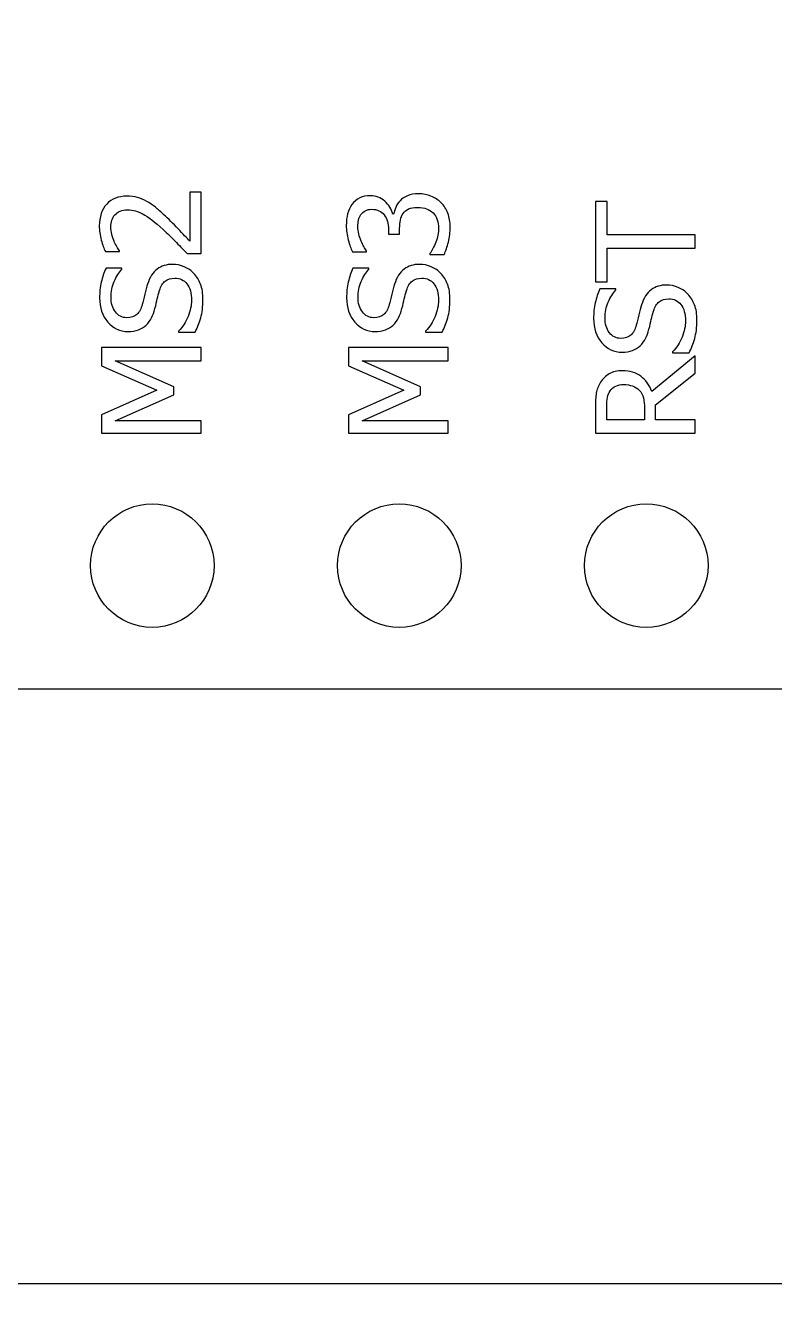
# Model space of a CAD drawing. Extents: x -1020 to 856, y -646 to 1108.
# Drawn here: x 543.65 to 551.35, y 678.69 to 691.93 of the extents above; entities that cross this region are included whole.
import ezdxf

# ---------------------------------------------------------------- set-up
doc = ezdxf.new("R2010")
doc.units = 0
doc.header["$MEASUREMENT"] = 0
doc.layers.add('LAYER_1', color=7, linetype='CONTINUOUS')

msp = doc.modelspace()

# ---------------------------------------------------------------- linework, layer by layer
at = {"layer": 'LAYER_1', "color": 250}
for points, knots in [([(581.5, 670), (581.5, 670), (581.5, 793), (581.5, 793), (581.5, 793), (581.5, 795.761), (579.261, 798), (576.5, 798), (576.5, 798), (576.5, 798), (333.5, 798), (333.5, 798), (333.5, 798), (330.739, 798), (328.5, 795.761), (328.5, 793), (328.5, 793), (328.5, 793), (328.5, 670), (328.5, 670), (328.5, 670), (328.5, 667.239), (330.739, 665), (333.5, 665), (333.5, 665), (333.5, 665), (576.5, 665), (576.5, 665), (576.5, 665), (579.261, 665), (581.5, 667.239), (581.5, 670)], [0, 0, 0, 0, 0.125, 0.125, 0.125, 0.125, 0.25, 0.25, 0.25, 0.25, 0.375, 0.375, 0.375, 0.375, 0.5, 0.5, 0.5, 0.5, 0.625, 0.625, 0.625, 0.625, 0.75, 0.75, 0.75, 0.75, 0.875, 0.875, 0.875, 0.875, 1, 1, 1, 1]), ([(566, 679), (566, 679), (456, 679), (456, 679), (456, 679), (453.2391, 679), (451, 681.2391), (451, 684), (451, 684), (451, 684), (451, 739), (451, 739), (451, 739), (451, 741.7609), (453.2391, 744), (456, 744), (456, 744), (456, 744), (566, 744), (566, 744), (566, 744), (568.7609, 744), (571, 741.7609), (571, 739), (571, 739), (571, 739), (571, 684), (571, 684), (571, 684), (571, 681.2391), (568.7609, 679), (566, 679)], [0, 0, 0, 0, 0.125, 0.125, 0.125, 0.125, 0.25, 0.25, 0.25, 0.25, 0.375, 0.375, 0.375, 0.375, 0.5, 0.5, 0.5, 0.5, 0.625, 0.625, 0.625, 0.625, 0.75, 0.75, 0.75, 0.75, 0.875, 0.875, 0.875, 0.875, 1, 1, 1, 1]), ([(523.2198, 702.89), (523.2198, 702.89), (523.2198, 685.11), (523.2198, 685.11), (523.2198, 685.11), (523.2198, 685.11), (558.7798, 685.11), (558.7798, 685.11), (558.7798, 685.11), (558.7798, 685.11), (558.7798, 702.89), (558.7798, 702.89), (558.7798, 702.89), (558.7798, 702.89), (523.2198, 702.89), (523.2198, 702.89)], [0, 0, 0, 0, 0.25, 0.25, 0.25, 0.25, 0.5, 0.5, 0.5, 0.5, 0.75, 0.75, 0.75, 0.75, 1, 1, 1, 1]), ([(545.4573, 690.2203), (545.4573, 690.2203), (545.4573, 689.5869), (545.4573, 689.5869), (545.4573, 689.5869), (545.4573, 689.5869), (545.3134, 689.5869), (545.3134, 689.5869), (545.3134, 689.5869), (545.2701, 689.6323), (545.2287, 689.6754), (545.1892, 689.7158), (545.1892, 689.7158), (545.1497, 689.7563), (545.1088, 689.7958), (545.066, 689.8343), (545.066, 689.8343), (544.9801, 689.9124), (544.9112, 689.9656), (544.8597, 689.994), (544.8597, 689.994), (544.808, 690.0225), (544.7546, 690.0368), (544.6995, 690.0368), (544.6995, 690.0368), (544.6708, 690.0368), (544.6459, 690.0324), (544.6243, 690.0234), (544.6243, 690.0234), (544.6026, 690.0145), (544.5848, 690.0023), (544.5707, 689.9865), (544.5707, 689.9865), (544.5568, 689.9705), (544.5464, 689.9519), (544.5396, 689.9308), (544.5396, 689.9308), (544.5328, 689.9096), (544.5293, 689.8863), (544.5293, 689.8611), (544.5293, 689.8611), (544.5293, 689.8369), (544.5323, 689.8122), (544.5387, 689.7871), (544.5387, 689.7871), (544.5448, 689.7621), (544.5525, 689.7381), (544.5617, 689.7151), (544.5617, 689.7151), (544.5695, 689.6958), (544.5789, 689.6772), (544.5899, 689.6594), (544.5899, 689.6594), (544.601, 689.6415), (544.6104, 689.6269), (544.6182, 689.6159), (544.6182, 689.6159), (544.6182, 689.6159), (544.6182, 689.6083), (544.6182, 689.6083), (544.6182, 689.6083), (544.6182, 689.6083), (544.4721, 689.6083), (544.4721, 689.6083), (544.4721, 689.6083), (544.4578, 689.6368), (544.4439, 689.6765), (544.4303, 689.7271), (544.4303, 689.7271), (544.4168, 689.7779), (544.41, 689.8261), (544.41, 689.8715), (544.41, 689.8715), (544.41, 689.967), (544.4354, 690.042), (544.4862, 690.0961), (544.4862, 690.0961), (544.537, 690.1504), (544.6057, 690.1775), (544.6925, 690.1775), (544.6925, 690.1775), (544.7325, 690.1775), (544.7694, 690.1728), (544.8035, 690.1634), (544.8035, 690.1634), (544.8374, 690.154), (544.8689, 690.141), (544.8978, 690.1243), (544.8978, 690.1243), (544.9277, 690.1074), (544.9573, 690.0869), (544.9867, 690.0632), (544.9867, 690.0632), (545.0161, 690.0392), (545.045, 690.014), (545.0735, 689.9872), (545.0735, 689.9872), (545.1203, 689.9442), (545.169, 689.896), (545.2195, 689.8428), (545.2195, 689.8428), (545.2701, 689.7899), (545.3101, 689.7476), (545.3395, 689.7158), (545.3395, 689.7158), (545.3395, 689.7158), (545.3395, 690.2203), (545.3395, 690.2203), (545.3395, 690.2203), (545.3395, 690.2203), (545.4573, 690.2203), (545.4573, 690.2203)], [0, 0, 0, 0, 0.0357143, 0.0357143, 0.0357143, 0.0357143, 0.0714286, 0.0714286, 0.0714286, 0.0714286, 0.1071429, 0.1071429, 0.1071429, 0.1071429, 0.1428571, 0.1428571, 0.1428571, 0.1428571, 0.1785714, 0.1785714, 0.1785714, 0.1785714, 0.2142857, 0.2142857, 0.2142857, 0.2142857, 0.25, 0.25, 0.25, 0.25, 0.2857143, 0.2857143, 0.2857143, 0.2857143, 0.3214286, 0.3214286, 0.3214286, 0.3214286, 0.3571429, 0.3571429, 0.3571429, 0.3571429, 0.3928571, 0.3928571, 0.3928571, 0.3928571, 0.4285714, 0.4285714, 0.4285714, 0.4285714, 0.4642857, 0.4642857, 0.4642857, 0.4642857, 0.5, 0.5, 0.5, 0.5, 0.5357143, 0.5357143, 0.5357143, 0.5357143, 0.5714286, 0.5714286, 0.5714286, 0.5714286, 0.6071429, 0.6071429, 0.6071429, 0.6071429, 0.6428571, 0.6428571, 0.6428571, 0.6428571, 0.6785714, 0.6785714, 0.6785714, 0.6785714, 0.7142857, 0.7142857, 0.7142857, 0.7142857, 0.75, 0.75, 0.75, 0.75, 0.7857143, 0.7857143, 0.7857143, 0.7857143, 0.8214286, 0.8214286, 0.8214286, 0.8214286, 0.8571429, 0.8571429, 0.8571429, 0.8571429, 0.8928571, 0.8928571, 0.8928571, 0.8928571, 0.9285714, 0.9285714, 0.9285714, 0.9285714, 0.9642857, 0.9642857, 0.9642857, 0.9642857, 1, 1, 1, 1]), ([(547.0693, 689.8637), (547.0693, 689.839), (547.0723, 689.8143), (547.0782, 689.7894), (547.0782, 689.7894), (547.0843, 689.7647), (547.0921, 689.7403), (547.1017, 689.7165), (547.1017, 689.7165), (547.1109, 689.6944), (547.1205, 689.6751), (547.1306, 689.6589), (547.1306, 689.6589), (547.1408, 689.6427), (547.1502, 689.6281), (547.1589, 689.6151), (547.1589, 689.6151), (547.1589, 689.6151), (547.1589, 689.6069), (547.1589, 689.6069), (547.1589, 689.6069), (547.1589, 689.6069), (547.0135, 689.6069), (547.0135, 689.6069), (547.0135, 689.6069), (546.9973, 689.6368), (546.9827, 689.6772), (546.9698, 689.7285), (546.9698, 689.7285), (546.9566, 689.7798), (546.95, 689.8285), (546.95, 689.875), (546.95, 689.875), (546.95, 689.9214), (546.9547, 689.9618), (546.9641, 689.9966), (546.9641, 689.9966), (546.9735, 690.0312), (546.9881, 690.0625), (547.0079, 690.0905), (547.0079, 690.0905), (547.03, 690.1208), (547.0566, 690.1436), (547.0878, 690.1591), (547.0878, 690.1591), (547.1191, 690.1744), (547.1556, 690.1822), (547.1974, 690.1822), (547.1974, 690.1822), (547.2539, 690.1822), (547.3035, 690.1636), (547.3463, 690.1264), (547.3463, 690.1264), (547.3889, 690.0893), (547.4162, 690.0446), (547.4275, 689.9928), (547.4275, 689.9928), (547.4275, 689.9928), (547.4371, 689.9928), (547.4371, 689.9928), (547.4371, 689.9928), (547.4413, 690.0143), (547.4484, 690.0373), (547.4585, 690.062), (547.4585, 690.062), (547.4686, 690.0865), (547.4837, 690.1095), (547.5034, 690.1304), (547.5034, 690.1304), (547.5232, 690.1516), (547.5486, 690.1688), (547.5794, 690.1822), (547.5794, 690.1822), (547.6104, 690.1956), (547.6483, 690.2022), (547.6927, 690.2022), (547.6927, 690.2022), (547.7393, 690.2022), (547.7819, 690.1942), (547.8207, 690.1784), (547.8207, 690.1784), (547.8595, 690.1627), (547.8938, 690.1401), (547.9237, 690.1111), (547.9237, 690.1111), (547.955, 690.0813), (547.9785, 690.0453), (547.9945, 690.003), (547.9945, 690.003), (548.0107, 689.9609), (548.0187, 689.9129), (548.0187, 689.859), (548.0187, 689.859), (548.0187, 689.8078), (548.0126, 689.7567), (548.0001, 689.7062), (548.0001, 689.7062), (547.9877, 689.6556), (547.9728, 689.613), (547.9552, 689.5787), (547.9552, 689.5787), (547.9552, 689.5787), (547.8099, 689.5787), (547.8099, 689.5787), (547.8099, 689.5787), (547.8099, 689.5787), (547.8099, 689.5883), (547.8099, 689.5883), (547.8099, 689.5883), (547.831, 689.6173), (547.8513, 689.6561), (547.8705, 689.7048), (547.8705, 689.7048), (547.8898, 689.7534), (547.8995, 689.8021), (547.8995, 689.8508), (547.8995, 689.8508), (547.8995, 689.8788), (547.895, 689.907), (547.8861, 689.9352), (547.8861, 689.9352), (547.8771, 689.9635), (547.8625, 689.987), (547.8423, 690.0058), (547.8423, 690.0058), (547.8221, 690.0241), (547.7997, 690.038), (547.7755, 690.0476), (547.7755, 690.0476), (547.7511, 690.0573), (547.7203, 690.0622), (547.6831, 690.0622), (547.6831, 690.0622), (547.6459, 690.0622), (547.6154, 690.0568), (547.5914, 690.046), (547.5914, 690.046), (547.5676, 690.0352), (547.5488, 690.0201), (547.5349, 690.0008), (547.5349, 690.0008), (547.5213, 689.9818), (547.5116, 689.9587), (547.5065, 689.9324), (547.5065, 689.9324), (547.5011, 689.9061), (547.4985, 689.8776), (547.4985, 689.8468), (547.4985, 689.8468), (547.4985, 689.8468), (547.4985, 689.7882), (547.4985, 689.7882), (547.4985, 689.7882), (547.4985, 689.7882), (547.3842, 689.7882), (547.3842, 689.7882), (547.3842, 689.7882), (547.3842, 689.7882), (547.3842, 689.8336), (547.3842, 689.8336), (547.3842, 689.8336), (547.3842, 689.8957), (547.3694, 689.946), (547.34, 689.9849), (547.34, 689.9849), (547.3106, 690.0237), (547.268, 690.0429), (547.212, 690.0429), (547.212, 690.0429), (547.1862, 690.0429), (547.164, 690.038), (547.1455, 690.0279), (547.1455, 690.0279), (547.1269, 690.0178), (547.1121, 690.0048), (547.101, 689.9893), (547.101, 689.9893), (547.089, 689.9717), (547.0808, 689.9524), (547.0761, 689.9315), (547.0761, 689.9315), (547.0716, 689.9103), (547.0693, 689.8877), (547.0693, 689.8637)], [0, 0, 0, 0, 0.0217391, 0.0217391, 0.0217391, 0.0217391, 0.0434783, 0.0434783, 0.0434783, 0.0434783, 0.0652174, 0.0652174, 0.0652174, 0.0652174, 0.0869565, 0.0869565, 0.0869565, 0.0869565, 0.1086957, 0.1086957, 0.1086957, 0.1086957, 0.1304348, 0.1304348, 0.1304348, 0.1304348, 0.1521739, 0.1521739, 0.1521739, 0.1521739, 0.173913, 0.173913, 0.173913, 0.173913, 0.1956522, 0.1956522, 0.1956522, 0.1956522, 0.2173913, 0.2173913, 0.2173913, 0.2173913, 0.2391304, 0.2391304, 0.2391304, 0.2391304, 0.2608696, 0.2608696, 0.2608696, 0.2608696, 0.2826087, 0.2826087, 0.2826087, 0.2826087, 0.3043478, 0.3043478, 0.3043478, 0.3043478, 0.326087, 0.326087, 0.326087, 0.326087, 0.3478261, 0.3478261, 0.3478261, 0.3478261, 0.3695652, 0.3695652, 0.3695652, 0.3695652, 0.3913043, 0.3913043, 0.3913043, 0.3913043, 0.4130435, 0.4130435, 0.4130435, 0.4130435, 0.4347826, 0.4347826, 0.4347826, 0.4347826, 0.4565217, 0.4565217, 0.4565217, 0.4565217, 0.4782609, 0.4782609, 0.4782609, 0.4782609, 0.5, 0.5, 0.5, 0.5, 0.5217391, 0.5217391, 0.5217391, 0.5217391, 0.5434783, 0.5434783, 0.5434783, 0.5434783, 0.5652174, 0.5652174, 0.5652174, 0.5652174, 0.5869565, 0.5869565, 0.5869565, 0.5869565, 0.6086957, 0.6086957, 0.6086957, 0.6086957, 0.6304348, 0.6304348, 0.6304348, 0.6304348, 0.6521739, 0.6521739, 0.6521739, 0.6521739, 0.673913, 0.673913, 0.673913, 0.673913, 0.6956522, 0.6956522, 0.6956522, 0.6956522, 0.7173913, 0.7173913, 0.7173913, 0.7173913, 0.7391304, 0.7391304, 0.7391304, 0.7391304, 0.7608696, 0.7608696, 0.7608696, 0.7608696, 0.7826087, 0.7826087, 0.7826087, 0.7826087, 0.8043478, 0.8043478, 0.8043478, 0.8043478, 0.826087, 0.826087, 0.826087, 0.826087, 0.8478261, 0.8478261, 0.8478261, 0.8478261, 0.8695652, 0.8695652, 0.8695652, 0.8695652, 0.8913043, 0.8913043, 0.8913043, 0.8913043, 0.9130435, 0.9130435, 0.9130435, 0.9130435, 0.9347826, 0.9347826, 0.9347826, 0.9347826, 0.9565217, 0.9565217, 0.9565217, 0.9565217, 0.9782609, 0.9782609, 0.9782609, 0.9782609, 1, 1, 1, 1]), ([(550.5373, 689.6431), (550.5373, 689.6431), (549.6328, 689.6431), (549.6328, 689.6431), (549.6328, 689.6431), (549.6328, 689.6431), (549.6328, 689.2986), (549.6328, 689.2986), (549.6328, 689.2986), (549.6328, 689.2986), (549.5114, 689.2986), (549.5114, 689.2986), (549.5114, 689.2986), (549.5114, 689.2986), (549.5114, 690.1241), (549.5114, 690.1241), (549.5114, 690.1241), (549.5114, 690.1241), (549.6328, 690.1241), (549.6328, 690.1241), (549.6328, 690.1241), (549.6328, 690.1241), (549.6328, 689.7795), (549.6328, 689.7795), (549.6328, 689.7795), (549.6328, 689.7795), (550.5373, 689.7795), (550.5373, 689.7795), (550.5373, 689.7795), (550.5373, 689.7795), (550.5373, 689.6431), (550.5373, 689.6431)], [0, 0, 0, 0, 0.125, 0.125, 0.125, 0.125, 0.25, 0.25, 0.25, 0.25, 0.375, 0.375, 0.375, 0.375, 0.5, 0.5, 0.5, 0.5, 0.625, 0.625, 0.625, 0.625, 0.75, 0.75, 0.75, 0.75, 0.875, 0.875, 0.875, 0.875, 1, 1, 1, 1]), ([(545.4759, 689.1159), (545.4759, 689.0413), (545.4681, 688.9781), (545.4528, 688.9261), (545.4528, 688.9261), (545.4373, 688.8739), (545.4185, 688.8247), (545.3959, 688.7789), (545.3959, 688.7789), (545.3959, 688.7789), (545.2252, 688.7789), (545.2252, 688.7789), (545.2252, 688.7789), (545.2252, 688.7789), (545.2252, 688.7885), (545.2252, 688.7885), (545.2252, 688.7885), (545.2675, 688.8334), (545.3002, 688.8844), (545.3232, 688.9414), (545.3232, 688.9414), (545.3465, 688.9983), (545.3581, 689.0533), (545.3581, 689.106), (545.3581, 689.106), (545.3581, 689.1815), (545.3423, 689.2384), (545.3108, 689.277), (545.3108, 689.277), (545.2795, 689.3155), (545.2379, 689.3348), (545.1866, 689.3348), (545.1866, 689.3348), (545.1457, 689.3348), (545.1123, 689.3247), (545.0867, 689.3045), (545.0867, 689.3045), (545.061, 689.2843), (545.042, 689.2523), (545.0295, 689.2081), (545.0295, 689.2081), (545.0203, 689.1763), (545.0126, 689.1474), (545.0067, 689.1213), (545.0067, 689.1213), (545.0008, 689.0952), (544.9928, 689.0622), (544.9827, 689.0227), (544.9827, 689.0227), (544.9735, 688.9875), (544.9618, 688.9557), (544.9474, 688.9277), (544.9474, 688.9277), (544.9333, 688.8997), (544.9147, 688.8748), (544.8917, 688.8532), (544.8917, 688.8532), (544.8691, 688.832), (544.8425, 688.8158), (544.8122, 688.804), (544.8122, 688.804), (544.7816, 688.7923), (544.7463, 688.7864), (544.7064, 688.7864), (544.7064, 688.7864), (544.6231, 688.7864), (544.5535, 688.8188), (544.4973, 688.8835), (544.4973, 688.8835), (544.4411, 688.9484), (544.4129, 689.031), (544.4129, 689.1316), (544.4129, 689.1316), (544.4129, 689.189), (544.4185, 689.2433), (544.43, 689.2946), (544.43, 689.2946), (544.4415, 689.3459), (544.4578, 689.3932), (544.4789, 689.4369), (544.4789, 689.4369), (544.4789, 689.4369), (544.6424, 689.4369), (544.6424, 689.4369), (544.6424, 689.4369), (544.6424, 689.4369), (544.6424, 689.4265), (544.6424, 689.4265), (544.6424, 689.4265), (544.6125, 689.3939), (544.5864, 689.3522), (544.5641, 689.3012), (544.5641, 689.3012), (544.5417, 689.2502), (544.5307, 689.1968), (544.5307, 689.1406), (544.5307, 689.1406), (544.5307, 689.0773), (544.5455, 689.026), (544.5751, 688.987), (544.5751, 688.987), (544.6048, 688.9479), (544.6436, 688.9284), (544.6918, 688.9284), (544.6918, 688.9284), (544.7355, 688.9284), (544.7701, 688.94), (544.796, 688.9628), (544.796, 688.9628), (544.8216, 688.9858), (544.8404, 689.0192), (544.8524, 689.0627), (544.8524, 689.0627), (544.8602, 689.0916), (544.8691, 689.1269), (544.879, 689.1688), (544.879, 689.1688), (544.8889, 689.2106), (544.8978, 689.2452), (544.906, 689.273), (544.906, 689.273), (544.9277, 689.3438), (544.9604, 689.3953), (545.0039, 689.428), (545.0039, 689.428), (545.0476, 689.4606), (545.1012, 689.4769), (545.1652, 689.4769), (545.1652, 689.4769), (545.2052, 689.4769), (545.2447, 689.4686), (545.2837, 689.4524), (545.2837, 689.4524), (545.3228, 689.4362), (545.3557, 689.4131), (545.383, 689.3837), (545.383, 689.3837), (545.4126, 689.3508), (545.4357, 689.3134), (545.4517, 689.2718), (545.4517, 689.2718), (545.4679, 689.2304), (545.4759, 689.1782), (545.4759, 689.1159)], [0, 0, 0, 0, 0.0277778, 0.0277778, 0.0277778, 0.0277778, 0.0555556, 0.0555556, 0.0555556, 0.0555556, 0.0833333, 0.0833333, 0.0833333, 0.0833333, 0.1111111, 0.1111111, 0.1111111, 0.1111111, 0.1388889, 0.1388889, 0.1388889, 0.1388889, 0.1666667, 0.1666667, 0.1666667, 0.1666667, 0.1944444, 0.1944444, 0.1944444, 0.1944444, 0.2222222, 0.2222222, 0.2222222, 0.2222222, 0.25, 0.25, 0.25, 0.25, 0.2777778, 0.2777778, 0.2777778, 0.2777778, 0.3055556, 0.3055556, 0.3055556, 0.3055556, 0.3333333, 0.3333333, 0.3333333, 0.3333333, 0.3611111, 0.3611111, 0.3611111, 0.3611111, 0.3888889, 0.3888889, 0.3888889, 0.3888889, 0.4166667, 0.4166667, 0.4166667, 0.4166667, 0.4444444, 0.4444444, 0.4444444, 0.4444444, 0.4722222, 0.4722222, 0.4722222, 0.4722222, 0.5, 0.5, 0.5, 0.5, 0.5277778, 0.5277778, 0.5277778, 0.5277778, 0.5555556, 0.5555556, 0.5555556, 0.5555556, 0.5833333, 0.5833333, 0.5833333, 0.5833333, 0.6111111, 0.6111111, 0.6111111, 0.6111111, 0.6388889, 0.6388889, 0.6388889, 0.6388889, 0.6666667, 0.6666667, 0.6666667, 0.6666667, 0.6944444, 0.6944444, 0.6944444, 0.6944444, 0.7222222, 0.7222222, 0.7222222, 0.7222222, 0.75, 0.75, 0.75, 0.75, 0.7777778, 0.7777778, 0.7777778, 0.7777778, 0.8055556, 0.8055556, 0.8055556, 0.8055556, 0.8333333, 0.8333333, 0.8333333, 0.8333333, 0.8611111, 0.8611111, 0.8611111, 0.8611111, 0.8888889, 0.8888889, 0.8888889, 0.8888889, 0.9166667, 0.9166667, 0.9166667, 0.9166667, 0.9444444, 0.9444444, 0.9444444, 0.9444444, 0.9722222, 0.9722222, 0.9722222, 0.9722222, 1, 1, 1, 1]), ([(548.0159, 689.1159), (548.0159, 689.0413), (548.0081, 688.9781), (547.9928, 688.9261), (547.9928, 688.9261), (547.9773, 688.8739), (547.9585, 688.8247), (547.9359, 688.7789), (547.9359, 688.7789), (547.9359, 688.7789), (547.7652, 688.7789), (547.7652, 688.7789), (547.7652, 688.7789), (547.7652, 688.7789), (547.7652, 688.7885), (547.7652, 688.7885), (547.7652, 688.7885), (547.8075, 688.8334), (547.8402, 688.8844), (547.8632, 688.9414), (547.8632, 688.9414), (547.8865, 688.9983), (547.8981, 689.0533), (547.8981, 689.106), (547.8981, 689.106), (547.8981, 689.1815), (547.8823, 689.2384), (547.8508, 689.277), (547.8508, 689.277), (547.8195, 689.3155), (547.7779, 689.3348), (547.7266, 689.3348), (547.7266, 689.3348), (547.6857, 689.3348), (547.6523, 689.3247), (547.6267, 689.3045), (547.6267, 689.3045), (547.601, 689.2843), (547.582, 689.2523), (547.5695, 689.2081), (547.5695, 689.2081), (547.5603, 689.1763), (547.5526, 689.1474), (547.5467, 689.1213), (547.5467, 689.1213), (547.5408, 689.0952), (547.5328, 689.0622), (547.5227, 689.0227), (547.5227, 689.0227), (547.5135, 688.9875), (547.5018, 688.9557), (547.4874, 688.9277), (547.4874, 688.9277), (547.4733, 688.8997), (547.4547, 688.8748), (547.4317, 688.8532), (547.4317, 688.8532), (547.4091, 688.832), (547.3825, 688.8158), (547.3522, 688.804), (547.3522, 688.804), (547.3216, 688.7923), (547.2863, 688.7864), (547.2464, 688.7864), (547.2464, 688.7864), (547.1631, 688.7864), (547.0935, 688.8188), (547.0373, 688.8835), (547.0373, 688.8835), (546.9811, 688.9484), (546.9529, 689.031), (546.9529, 689.1316), (546.9529, 689.1316), (546.9529, 689.189), (546.9585, 689.2433), (546.97, 689.2946), (546.97, 689.2946), (546.9815, 689.3459), (546.9978, 689.3932), (547.0189, 689.4369), (547.0189, 689.4369), (547.0189, 689.4369), (547.1824, 689.4369), (547.1824, 689.4369), (547.1824, 689.4369), (547.1824, 689.4369), (547.1824, 689.4265), (547.1824, 689.4265), (547.1824, 689.4265), (547.1525, 689.3939), (547.1264, 689.3522), (547.1041, 689.3012), (547.1041, 689.3012), (547.0817, 689.2502), (547.0707, 689.1968), (547.0707, 689.1406), (547.0707, 689.1406), (547.0707, 689.0773), (547.0855, 689.026), (547.1151, 688.987), (547.1151, 688.987), (547.1448, 688.9479), (547.1836, 688.9284), (547.2318, 688.9284), (547.2318, 688.9284), (547.2755, 688.9284), (547.3101, 688.94), (547.336, 688.9628), (547.336, 688.9628), (547.3616, 688.9858), (547.3804, 689.0192), (547.3924, 689.0627), (547.3924, 689.0627), (547.4002, 689.0916), (547.4091, 689.1269), (547.419, 689.1688), (547.419, 689.1688), (547.4289, 689.2106), (547.4378, 689.2452), (547.446, 689.273), (547.446, 689.273), (547.4677, 689.3438), (547.5004, 689.3953), (547.5439, 689.428), (547.5439, 689.428), (547.5876, 689.4606), (547.6412, 689.4769), (547.7052, 689.4769), (547.7052, 689.4769), (547.7452, 689.4769), (547.7847, 689.4686), (547.8237, 689.4524), (547.8237, 689.4524), (547.8628, 689.4362), (547.8957, 689.4131), (547.923, 689.3837), (547.923, 689.3837), (547.9526, 689.3508), (547.9757, 689.3134), (547.9917, 689.2718), (547.9917, 689.2718), (548.0079, 689.2304), (548.0159, 689.1782), (548.0159, 689.1159)], [0, 0, 0, 0, 0.0277778, 0.0277778, 0.0277778, 0.0277778, 0.0555556, 0.0555556, 0.0555556, 0.0555556, 0.0833333, 0.0833333, 0.0833333, 0.0833333, 0.1111111, 0.1111111, 0.1111111, 0.1111111, 0.1388889, 0.1388889, 0.1388889, 0.1388889, 0.1666667, 0.1666667, 0.1666667, 0.1666667, 0.1944444, 0.1944444, 0.1944444, 0.1944444, 0.2222222, 0.2222222, 0.2222222, 0.2222222, 0.25, 0.25, 0.25, 0.25, 0.2777778, 0.2777778, 0.2777778, 0.2777778, 0.3055556, 0.3055556, 0.3055556, 0.3055556, 0.3333333, 0.3333333, 0.3333333, 0.3333333, 0.3611111, 0.3611111, 0.3611111, 0.3611111, 0.3888889, 0.3888889, 0.3888889, 0.3888889, 0.4166667, 0.4166667, 0.4166667, 0.4166667, 0.4444444, 0.4444444, 0.4444444, 0.4444444, 0.4722222, 0.4722222, 0.4722222, 0.4722222, 0.5, 0.5, 0.5, 0.5, 0.5277778, 0.5277778, 0.5277778, 0.5277778, 0.5555556, 0.5555556, 0.5555556, 0.5555556, 0.5833333, 0.5833333, 0.5833333, 0.5833333, 0.6111111, 0.6111111, 0.6111111, 0.6111111, 0.6388889, 0.6388889, 0.6388889, 0.6388889, 0.6666667, 0.6666667, 0.6666667, 0.6666667, 0.6944444, 0.6944444, 0.6944444, 0.6944444, 0.7222222, 0.7222222, 0.7222222, 0.7222222, 0.75, 0.75, 0.75, 0.75, 0.7777778, 0.7777778, 0.7777778, 0.7777778, 0.8055556, 0.8055556, 0.8055556, 0.8055556, 0.8333333, 0.8333333, 0.8333333, 0.8333333, 0.8611111, 0.8611111, 0.8611111, 0.8611111, 0.8888889, 0.8888889, 0.8888889, 0.8888889, 0.9166667, 0.9166667, 0.9166667, 0.9166667, 0.9444444, 0.9444444, 0.9444444, 0.9444444, 0.9722222, 0.9722222, 0.9722222, 0.9722222, 1, 1, 1, 1]), ([(550.5559, 688.9033), (550.5559, 688.8287), (550.5481, 688.7655), (550.5328, 688.7135), (550.5328, 688.7135), (550.5173, 688.6613), (550.4985, 688.6121), (550.4759, 688.5663), (550.4759, 688.5663), (550.4759, 688.5663), (550.3052, 688.5663), (550.3052, 688.5663), (550.3052, 688.5663), (550.3052, 688.5663), (550.3052, 688.5759), (550.3052, 688.5759), (550.3052, 688.5759), (550.3475, 688.6208), (550.3802, 688.6718), (550.4032, 688.7288), (550.4032, 688.7288), (550.4265, 688.7857), (550.4381, 688.8407), (550.4381, 688.8934), (550.4381, 688.8934), (550.4381, 688.9689), (550.4223, 689.0258), (550.3908, 689.0644), (550.3908, 689.0644), (550.3595, 689.1029), (550.3179, 689.1222), (550.2666, 689.1222), (550.2666, 689.1222), (550.2257, 689.1222), (550.1923, 689.1121), (550.1667, 689.0919), (550.1667, 689.0919), (550.141, 689.0717), (550.122, 689.0397), (550.1095, 688.9955), (550.1095, 688.9955), (550.1003, 688.9637), (550.0926, 688.9348), (550.0867, 688.9087), (550.0867, 688.9087), (550.0808, 688.8826), (550.0728, 688.8496), (550.0627, 688.8101), (550.0627, 688.8101), (550.0535, 688.7749), (550.0418, 688.7431), (550.0274, 688.7151), (550.0274, 688.7151), (550.0133, 688.6871), (549.9947, 688.6622), (549.9717, 688.6406), (549.9717, 688.6406), (549.9491, 688.6194), (549.9225, 688.6032), (549.8922, 688.5914), (549.8922, 688.5914), (549.8616, 688.5797), (549.8263, 688.5738), (549.7864, 688.5738), (549.7864, 688.5738), (549.7031, 688.5738), (549.6335, 688.6062), (549.5773, 688.6709), (549.5773, 688.6709), (549.5211, 688.7358), (549.4929, 688.8184), (549.4929, 688.919), (549.4929, 688.919), (549.4929, 688.9764), (549.4985, 689.0307), (549.51, 689.082), (549.51, 689.082), (549.5215, 689.1333), (549.5378, 689.1806), (549.5589, 689.2243), (549.5589, 689.2243), (549.5589, 689.2243), (549.7224, 689.2243), (549.7224, 689.2243), (549.7224, 689.2243), (549.7224, 689.2243), (549.7224, 689.2139), (549.7224, 689.2139), (549.7224, 689.2139), (549.6925, 689.1813), (549.6664, 689.1396), (549.6441, 689.0886), (549.6441, 689.0886), (549.6217, 689.0376), (549.6107, 688.9842), (549.6107, 688.928), (549.6107, 688.928), (549.6107, 688.8647), (549.6255, 688.8134), (549.6551, 688.7744), (549.6551, 688.7744), (549.6848, 688.7353), (549.7236, 688.7158), (549.7718, 688.7158), (549.7718, 688.7158), (549.8155, 688.7158), (549.8501, 688.7274), (549.876, 688.7502), (549.876, 688.7502), (549.9016, 688.7732), (549.9204, 688.8066), (549.9324, 688.8501), (549.9324, 688.8501), (549.9402, 688.879), (549.9491, 688.9143), (549.959, 688.9562), (549.959, 688.9562), (549.9689, 688.998), (549.9778, 689.0326), (549.986, 689.0604), (549.986, 689.0604), (550.0077, 689.1312), (550.0404, 689.1827), (550.0839, 689.2154), (550.0839, 689.2154), (550.1276, 689.248), (550.1812, 689.2643), (550.2452, 689.2643), (550.2452, 689.2643), (550.2852, 689.2643), (550.3247, 689.256), (550.3637, 689.2398), (550.3637, 689.2398), (550.4028, 689.2236), (550.4357, 689.2005), (550.463, 689.1711), (550.463, 689.1711), (550.4926, 689.1382), (550.5157, 689.1008), (550.5317, 689.0592), (550.5317, 689.0592), (550.5479, 689.0178), (550.5559, 688.9656), (550.5559, 688.9033)], [0, 0, 0, 0, 0.0277778, 0.0277778, 0.0277778, 0.0277778, 0.0555556, 0.0555556, 0.0555556, 0.0555556, 0.0833333, 0.0833333, 0.0833333, 0.0833333, 0.1111111, 0.1111111, 0.1111111, 0.1111111, 0.1388889, 0.1388889, 0.1388889, 0.1388889, 0.1666667, 0.1666667, 0.1666667, 0.1666667, 0.1944444, 0.1944444, 0.1944444, 0.1944444, 0.2222222, 0.2222222, 0.2222222, 0.2222222, 0.25, 0.25, 0.25, 0.25, 0.2777778, 0.2777778, 0.2777778, 0.2777778, 0.3055556, 0.3055556, 0.3055556, 0.3055556, 0.3333333, 0.3333333, 0.3333333, 0.3333333, 0.3611111, 0.3611111, 0.3611111, 0.3611111, 0.3888889, 0.3888889, 0.3888889, 0.3888889, 0.4166667, 0.4166667, 0.4166667, 0.4166667, 0.4444444, 0.4444444, 0.4444444, 0.4444444, 0.4722222, 0.4722222, 0.4722222, 0.4722222, 0.5, 0.5, 0.5, 0.5, 0.5277778, 0.5277778, 0.5277778, 0.5277778, 0.5555556, 0.5555556, 0.5555556, 0.5555556, 0.5833333, 0.5833333, 0.5833333, 0.5833333, 0.6111111, 0.6111111, 0.6111111, 0.6111111, 0.6388889, 0.6388889, 0.6388889, 0.6388889, 0.6666667, 0.6666667, 0.6666667, 0.6666667, 0.6944444, 0.6944444, 0.6944444, 0.6944444, 0.7222222, 0.7222222, 0.7222222, 0.7222222, 0.75, 0.75, 0.75, 0.75, 0.7777778, 0.7777778, 0.7777778, 0.7777778, 0.8055556, 0.8055556, 0.8055556, 0.8055556, 0.8333333, 0.8333333, 0.8333333, 0.8333333, 0.8611111, 0.8611111, 0.8611111, 0.8611111, 0.8888889, 0.8888889, 0.8888889, 0.8888889, 0.9166667, 0.9166667, 0.9166667, 0.9166667, 0.9444444, 0.9444444, 0.9444444, 0.9444444, 0.9722222, 0.9722222, 0.9722222, 0.9722222, 1, 1, 1, 1]), ([(545.4573, 688.6217), (545.4573, 688.6217), (545.4573, 688.4853), (545.4573, 688.4853), (545.4573, 688.4853), (545.4573, 688.4853), (544.5732, 688.4853), (544.5732, 688.4853), (544.5732, 688.4853), (544.5732, 688.4853), (545.1748, 688.2179), (545.1748, 688.2179), (545.1748, 688.2179), (545.1748, 688.2179), (545.1748, 688.1351), (545.1748, 688.1351), (545.1748, 688.1351), (545.1748, 688.1351), (544.5732, 687.8698), (544.5732, 687.8698), (544.5732, 687.8698), (544.5732, 687.8698), (545.4573, 687.8698), (545.4573, 687.8698), (545.4573, 687.8698), (545.4573, 687.8698), (545.4573, 687.7424), (545.4573, 687.7424), (545.4573, 687.7424), (545.4573, 687.7424), (544.4314, 687.7424), (544.4314, 687.7424), (544.4314, 687.7424), (544.4314, 687.7424), (544.4314, 687.9284), (544.4314, 687.9284), (544.4314, 687.9284), (544.4314, 687.9284), (545.0027, 688.1847), (545.0027, 688.1847), (545.0027, 688.1847), (545.0027, 688.1847), (544.4314, 688.4321), (544.4314, 688.4321), (544.4314, 688.4321), (544.4314, 688.4321), (544.4314, 688.6217), (544.4314, 688.6217), (544.4314, 688.6217), (544.4314, 688.6217), (545.4573, 688.6217), (545.4573, 688.6217)], [0, 0, 0, 0, 0.0769231, 0.0769231, 0.0769231, 0.0769231, 0.1538462, 0.1538462, 0.1538462, 0.1538462, 0.2307692, 0.2307692, 0.2307692, 0.2307692, 0.3076923, 0.3076923, 0.3076923, 0.3076923, 0.3846154, 0.3846154, 0.3846154, 0.3846154, 0.4615385, 0.4615385, 0.4615385, 0.4615385, 0.5384615, 0.5384615, 0.5384615, 0.5384615, 0.6153846, 0.6153846, 0.6153846, 0.6153846, 0.6923077, 0.6923077, 0.6923077, 0.6923077, 0.7692308, 0.7692308, 0.7692308, 0.7692308, 0.8461538, 0.8461538, 0.8461538, 0.8461538, 0.9230769, 0.9230769, 0.9230769, 0.9230769, 1, 1, 1, 1]), ([(547.9973, 688.6217), (547.9973, 688.6217), (547.9973, 688.4853), (547.9973, 688.4853), (547.9973, 688.4853), (547.9973, 688.4853), (547.1132, 688.4853), (547.1132, 688.4853), (547.1132, 688.4853), (547.1132, 688.4853), (547.7148, 688.2179), (547.7148, 688.2179), (547.7148, 688.2179), (547.7148, 688.2179), (547.7148, 688.1351), (547.7148, 688.1351), (547.7148, 688.1351), (547.7148, 688.1351), (547.1132, 687.8698), (547.1132, 687.8698), (547.1132, 687.8698), (547.1132, 687.8698), (547.9973, 687.8698), (547.9973, 687.8698), (547.9973, 687.8698), (547.9973, 687.8698), (547.9973, 687.7424), (547.9973, 687.7424), (547.9973, 687.7424), (547.9973, 687.7424), (546.9714, 687.7424), (546.9714, 687.7424), (546.9714, 687.7424), (546.9714, 687.7424), (546.9714, 687.9284), (546.9714, 687.9284), (546.9714, 687.9284), (546.9714, 687.9284), (547.5427, 688.1847), (547.5427, 688.1847), (547.5427, 688.1847), (547.5427, 688.1847), (546.9714, 688.4321), (546.9714, 688.4321), (546.9714, 688.4321), (546.9714, 688.4321), (546.9714, 688.6217), (546.9714, 688.6217), (546.9714, 688.6217), (546.9714, 688.6217), (547.9973, 688.6217), (547.9973, 688.6217)], [0, 0, 0, 0, 0.0769231, 0.0769231, 0.0769231, 0.0769231, 0.1538462, 0.1538462, 0.1538462, 0.1538462, 0.2307692, 0.2307692, 0.2307692, 0.2307692, 0.3076923, 0.3076923, 0.3076923, 0.3076923, 0.3846154, 0.3846154, 0.3846154, 0.3846154, 0.4615385, 0.4615385, 0.4615385, 0.4615385, 0.5384615, 0.5384615, 0.5384615, 0.5384615, 0.6153846, 0.6153846, 0.6153846, 0.6153846, 0.6923077, 0.6923077, 0.6923077, 0.6923077, 0.7692308, 0.7692308, 0.7692308, 0.7692308, 0.8461538, 0.8461538, 0.8461538, 0.8461538, 0.9230769, 0.9230769, 0.9230769, 0.9230769, 1, 1, 1, 1]), ([(550.5373, 688.5359), (550.5373, 688.5359), (550.5373, 688.3588), (550.5373, 688.3588), (550.5373, 688.3588), (550.5373, 688.3588), (550.1295, 688.0341), (550.1295, 688.0341), (550.1295, 688.0341), (550.1295, 688.0341), (550.1295, 687.8777), (550.1295, 687.8777), (550.1295, 687.8777), (550.1295, 687.8777), (550.5373, 687.8777), (550.5373, 687.8777), (550.5373, 687.8777), (550.5373, 687.8777), (550.5373, 687.7413), (550.5373, 687.7413), (550.5373, 687.7413), (550.5373, 687.7413), (549.5114, 687.7413), (549.5114, 687.7413), (549.5114, 687.7413), (549.5114, 687.7413), (549.5114, 688.0058), (549.5114, 688.0058), (549.5114, 688.0058), (549.5114, 688.0646), (549.5147, 688.114), (549.5211, 688.1538), (549.5211, 688.1538), (549.5274, 688.1935), (549.5425, 688.2311), (549.5658, 688.2671), (549.5658, 688.2671), (549.5888, 688.3029), (549.6184, 688.3313), (549.6547, 688.3523), (549.6547, 688.3523), (549.6911, 688.3732), (549.736, 688.3835), (549.7899, 688.3835), (549.7899, 688.3835), (549.8651, 688.3835), (549.9282, 688.3645), (549.9785, 688.3264), (549.9785, 688.3264), (550.0291, 688.2883), (550.0665, 688.2363), (550.0909, 688.1707), (550.0909, 688.1707), (550.0909, 688.1707), (550.5373, 688.5359), (550.5373, 688.5359)], [0, 0, 0, 0, 0.0714286, 0.0714286, 0.0714286, 0.0714286, 0.1428571, 0.1428571, 0.1428571, 0.1428571, 0.2142857, 0.2142857, 0.2142857, 0.2142857, 0.2857143, 0.2857143, 0.2857143, 0.2857143, 0.3571429, 0.3571429, 0.3571429, 0.3571429, 0.4285714, 0.4285714, 0.4285714, 0.4285714, 0.5, 0.5, 0.5, 0.5, 0.5714286, 0.5714286, 0.5714286, 0.5714286, 0.6428571, 0.6428571, 0.6428571, 0.6428571, 0.7142857, 0.7142857, 0.7142857, 0.7142857, 0.7857143, 0.7857143, 0.7857143, 0.7857143, 0.8571429, 0.8571429, 0.8571429, 0.8571429, 0.9285714, 0.9285714, 0.9285714, 0.9285714, 1, 1, 1, 1]), ([(549.8002, 688.241), (549.7704, 688.241), (549.7438, 688.2358), (549.7205, 688.2253), (549.7205, 688.2253), (549.6975, 688.2147), (549.6784, 688.1982), (549.6636, 688.1761), (549.6636, 688.1761), (549.6509, 688.1568), (549.6417, 688.1345), (549.6365, 688.1086), (549.6365, 688.1086), (549.6311, 688.083), (549.6286, 688.051), (549.6286, 688.0129), (549.6286, 688.0129), (549.6286, 688.0129), (549.6286, 687.8777), (549.6286, 687.8777), (549.6286, 687.8777), (549.6286, 687.8777), (550.0159, 687.8777), (550.0159, 687.8777), (550.0159, 687.8777), (550.0159, 687.8777), (550.0159, 687.9976), (550.0159, 687.9976), (550.0159, 687.9976), (550.0159, 688.0366), (550.0124, 688.0719), (550.0056, 688.1032), (550.0056, 688.1032), (549.9987, 688.1345), (549.9844, 688.1611), (549.9627, 688.1832), (549.9627, 688.1832), (549.9435, 688.2029), (549.9206, 688.2175), (549.8938, 688.2269), (549.8938, 688.2269), (549.8673, 688.2363), (549.836, 688.241), (549.8002, 688.241)], [0, 0, 0, 0, 0.0909091, 0.0909091, 0.0909091, 0.0909091, 0.1818182, 0.1818182, 0.1818182, 0.1818182, 0.2727273, 0.2727273, 0.2727273, 0.2727273, 0.3636364, 0.3636364, 0.3636364, 0.3636364, 0.4545455, 0.4545455, 0.4545455, 0.4545455, 0.5454545, 0.5454545, 0.5454545, 0.5454545, 0.6363636, 0.6363636, 0.6363636, 0.6363636, 0.7272727, 0.7272727, 0.7272727, 0.7272727, 0.8181818, 0.8181818, 0.8181818, 0.8181818, 0.9090909, 0.9090909, 0.9090909, 0.9090909, 1, 1, 1, 1]), ([(544.32, 686.38), (544.32, 686.0294), (544.6044, 685.745), (544.955, 685.745), (544.955, 685.745), (545.3056, 685.745), (545.59, 686.0294), (545.59, 686.38), (545.59, 686.38), (545.59, 686.7306), (545.3056, 687.015), (544.955, 687.015), (544.955, 687.015), (544.6044, 687.015), (544.32, 686.7306), (544.32, 686.38)], [0, 0, 0, 0, 0.25, 0.25, 0.25, 0.25, 0.5, 0.5, 0.5, 0.5, 0.75, 0.75, 0.75, 0.75, 1, 1, 1, 1]), ([(546.86, 686.38), (546.86, 686.0294), (547.1444, 685.745), (547.495, 685.745), (547.495, 685.745), (547.8456, 685.745), (548.13, 686.0294), (548.13, 686.38), (548.13, 686.38), (548.13, 686.7306), (547.8456, 687.015), (547.495, 687.015), (547.495, 687.015), (547.1444, 687.015), (546.86, 686.7306), (546.86, 686.38)], [0, 0, 0, 0, 0.25, 0.25, 0.25, 0.25, 0.5, 0.5, 0.5, 0.5, 0.75, 0.75, 0.75, 0.75, 1, 1, 1, 1]), ([(549.4, 686.38), (549.4, 686.0294), (549.6844, 685.745), (550.035, 685.745), (550.035, 685.745), (550.3856, 685.745), (550.67, 686.0294), (550.67, 686.38), (550.67, 686.38), (550.67, 686.7306), (550.3856, 687.015), (550.035, 687.015), (550.035, 687.015), (549.6844, 687.015), (549.4, 686.7306), (549.4, 686.38)], [0, 0, 0, 0, 0.25, 0.25, 0.25, 0.25, 0.5, 0.5, 0.5, 0.5, 0.75, 0.75, 0.75, 0.75, 1, 1, 1, 1])]:
    msp.add_open_spline(points, degree=3, knots=knots, dxfattribs=at)

doc.saveas('drawing.dxf')
